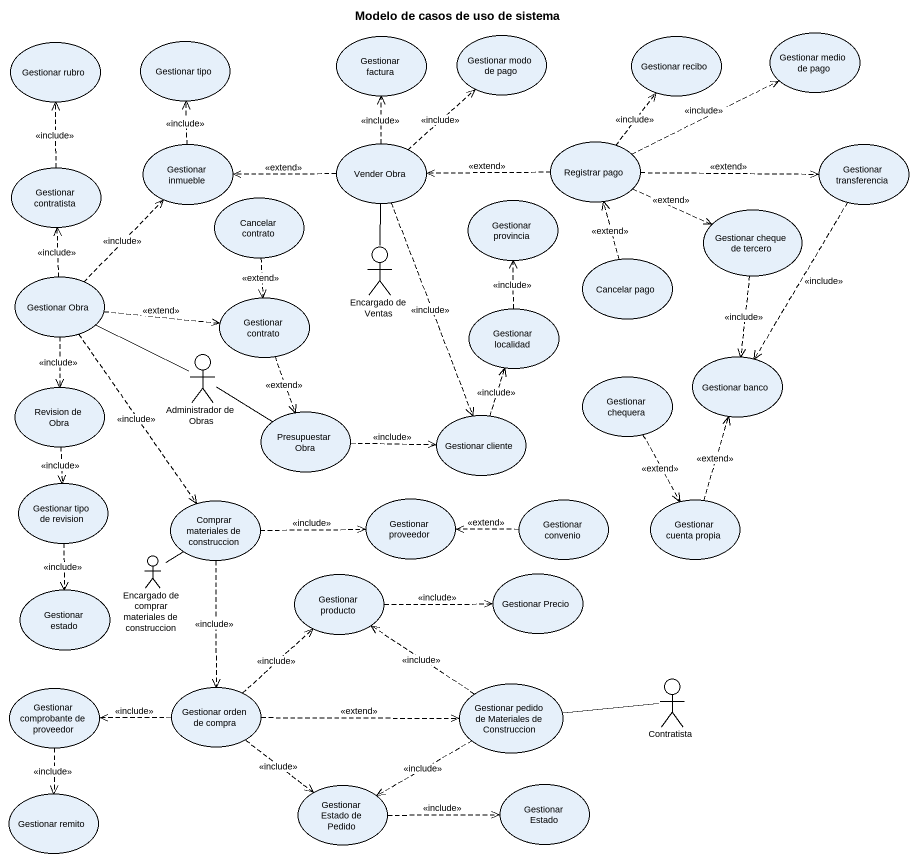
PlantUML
@startuml
title Modelo de casos de uso de sistema
usecase "Gestionar medio de pago" as Gestionar_medio_de_pago
usecase "Gestionar rubro" as Gestionar_rubro
usecase "Gestionar tipo" as Gestionar_tipo
usecase "Gestionar factura" as Gestionar_factura
usecase "Gestionar modo de pago" as Gestionar_modo_de_pago
usecase "Gestionar recibo" as Gestionar_recibo
usecase "Gestionar inmueble" as Gestionar_inmueble
usecase "Vender Obra" as Vender_Obra
usecase "Registrar pago" as Registrar_pago
usecase "Gestionar transferencia" as Gestionar_transferencia
usecase "Gestionar contratista" as Gestionar_contratista
usecase "Cancelar contrato" as Cancelar_contrato
usecase "Gestionar provincia" as Gestionar_provincia
usecase "Gestionar cheque de tercero" as Gestionar_cheque_de_tercero
actor "Encargado de Ventas" as Encargado_de_Ventas
usecase "Cancelar pago" as Cancelar_pago
usecase "Gestionar Obra" as Gestionar_Obra
usecase "Gestionar contrato" as Gestionar_contrato
usecase "Gestionar localidad" as Gestionar_localidad
actor "Administrador de Obras" as Administrador_de_Obras
usecase "Gestionar chequera" as Gestionar_chequera
usecase "Gestionar banco" as Gestionar_banco
usecase "Revision de Obra" as Revision_de_Obra
usecase "Presupuestar Obra" as Presupuestar_Obra
usecase "Gestionar cliente" as Gestionar_cliente
usecase "Gestionar tipo de revision" as Gestionar_tipo_de_revision
usecase "Comprar materiales de construccion" as Comprar_materiales_de
usecase "Gestionar proveedor" as Gestionar_proveedor
usecase "Gestionar convenio" as Gestionar_convenio
usecase "Gestionar cuenta propia" as Gestionar_cuenta_propia
actor "Encargado de comprar materiales de construccion" as Encargado_de_comprar
usecase "Gestionar producto" as Gestionar_producto
usecase "Gestionar Precio" as Gestionar_Precio
usecase "Gestionar estado" as Gestionar_estado
usecase "Gestionar comprobante de proveedor" as Gestionar_comprobante_de
usecase "Gestionar orden de compra" as Gestionar_orden_de_compra
usecase "Gestionar pedido de Materiales de Construccion" as Gestionar_pedido_de
actor Contratista
usecase "Gestionar remito" as Gestionar_remito
usecase "Gestionar Estado de Pedido" as Gestionar_Estado_de_Pedido
usecase "Gestionar Estado" as Gestionar_Estado
Gestionar_inmueble .up.> Gestionar_tipo : <<include>>
Vender_Obra .up.> Gestionar_factura : <<include>>
Vender_Obra .up.> Gestionar_modo_de_pago : <<include>>
Vender_Obra .left.> Gestionar_inmueble : <<extend>>
Vender_Obra ..> Gestionar_cliente : <<include>>
Registrar_pago .right.> Gestionar_medio_de_pago : <<include>>
Registrar_pago .up.> Gestionar_recibo : <<include>>
Registrar_pago .left.> Vender_Obra : <<extend>>
Registrar_pago .right.> Gestionar_transferencia : <<extend>>
Registrar_pago .right.> Gestionar_cheque_de_tercero : <<extend>>
Gestionar_transferencia ..> Gestionar_banco : <<include>>
Gestionar_contratista .up.> Gestionar_rubro : <<include>>
Cancelar_contrato ..> Gestionar_contrato : <<extend>>
Gestionar_cheque_de_tercero ..> Gestionar_banco : <<include>>
Encargado_de_Ventas -up- Vender_Obra
Cancelar_pago .up.> Registrar_pago : <<extend>>
Gestionar_Obra .up.> Gestionar_inmueble : <<include>>
Gestionar_Obra .up.> Gestionar_contratista : <<include>>
Gestionar_Obra .right.> Gestionar_contrato : <<extend>>
Gestionar_Obra ..> Revision_de_Obra : <<include>>
Gestionar_Obra ..> Comprar_materiales_de : <<include>>
Gestionar_contrato ..> Presupuestar_Obra : <<extend>>
Gestionar_localidad .up.> Gestionar_provincia : <<include>>
Administrador_de_Obras -up- Gestionar_Obra
Administrador_de_Obras -right- Presupuestar_Obra
Gestionar_chequera ..> Gestionar_cuenta_propia : <<extend>>
Revision_de_Obra ..> Gestionar_tipo_de_revision : <<include>>
Presupuestar_Obra .right.> Gestionar_cliente : <<include>>
Gestionar_cliente .up.> Gestionar_localidad : <<include>>
Gestionar_tipo_de_revision ..> Gestionar_estado : <<include>>
Comprar_materiales_de .right.> Gestionar_proveedor : <<include>>
Comprar_materiales_de ..> Gestionar_orden_de_compra : <<include>>
Gestionar_convenio .left.> Gestionar_proveedor : <<extend>>
Gestionar_cuenta_propia .up.> Gestionar_banco : <<extend>>
Encargado_de_comprar -up- Comprar_materiales_de
Gestionar_producto .right.> Gestionar_Precio : <<include>>
Gestionar_comprobante_de ..> Gestionar_remito : <<include>>
Gestionar_orden_de_compra .up.> Gestionar_producto : <<include>>
Gestionar_orden_de_compra .left.> Gestionar_comprobante_de : <<include>>
Gestionar_orden_de_compra .right.> Gestionar_pedido_de : <<extend>>
Gestionar_orden_de_compra ..> Gestionar_Estado_de_Pedido : <<include>>
Gestionar_pedido_de .up.> Gestionar_producto : <<include>>
Gestionar_pedido_de .left.> Gestionar_Estado_de_Pedido : <<include>>
Contratista -left- Gestionar_pedido_de
Gestionar_Estado_de_Pedido .right.> Gestionar_Estado : <<include>>
@enduml
